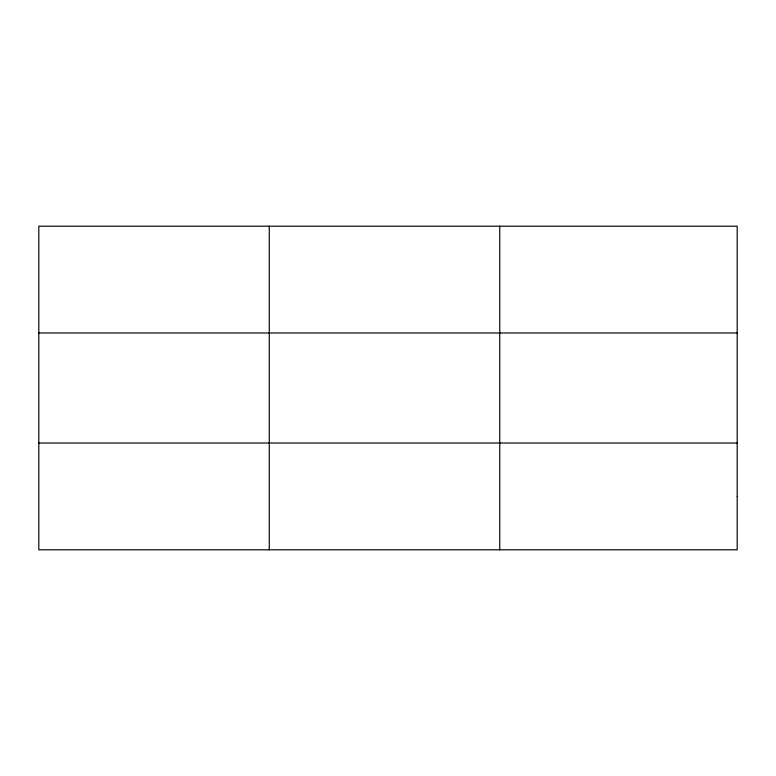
<?xml version="1.0" encoding="UTF-8"?>
<svg xmlns="http://www.w3.org/2000/svg" width="776" height="776" viewBox="0 0 776 776"><rect width="100%" height="100%" fill="white"/><g stroke="black" fill="none" stroke-linecap="round" stroke-linejoin="round"><path stroke-width="1.16" d="M269.272 226.194L269.272 549.806M499.744 226.194L499.744 549.806M38.8 332.982L737.2 332.982M38.8 443.018L737.2 443.018M737.2 496.407L737.2 549.806L38.8 549.806L38.8 226.194L737.2 226.194L737.2 496.407"/></g></svg>
